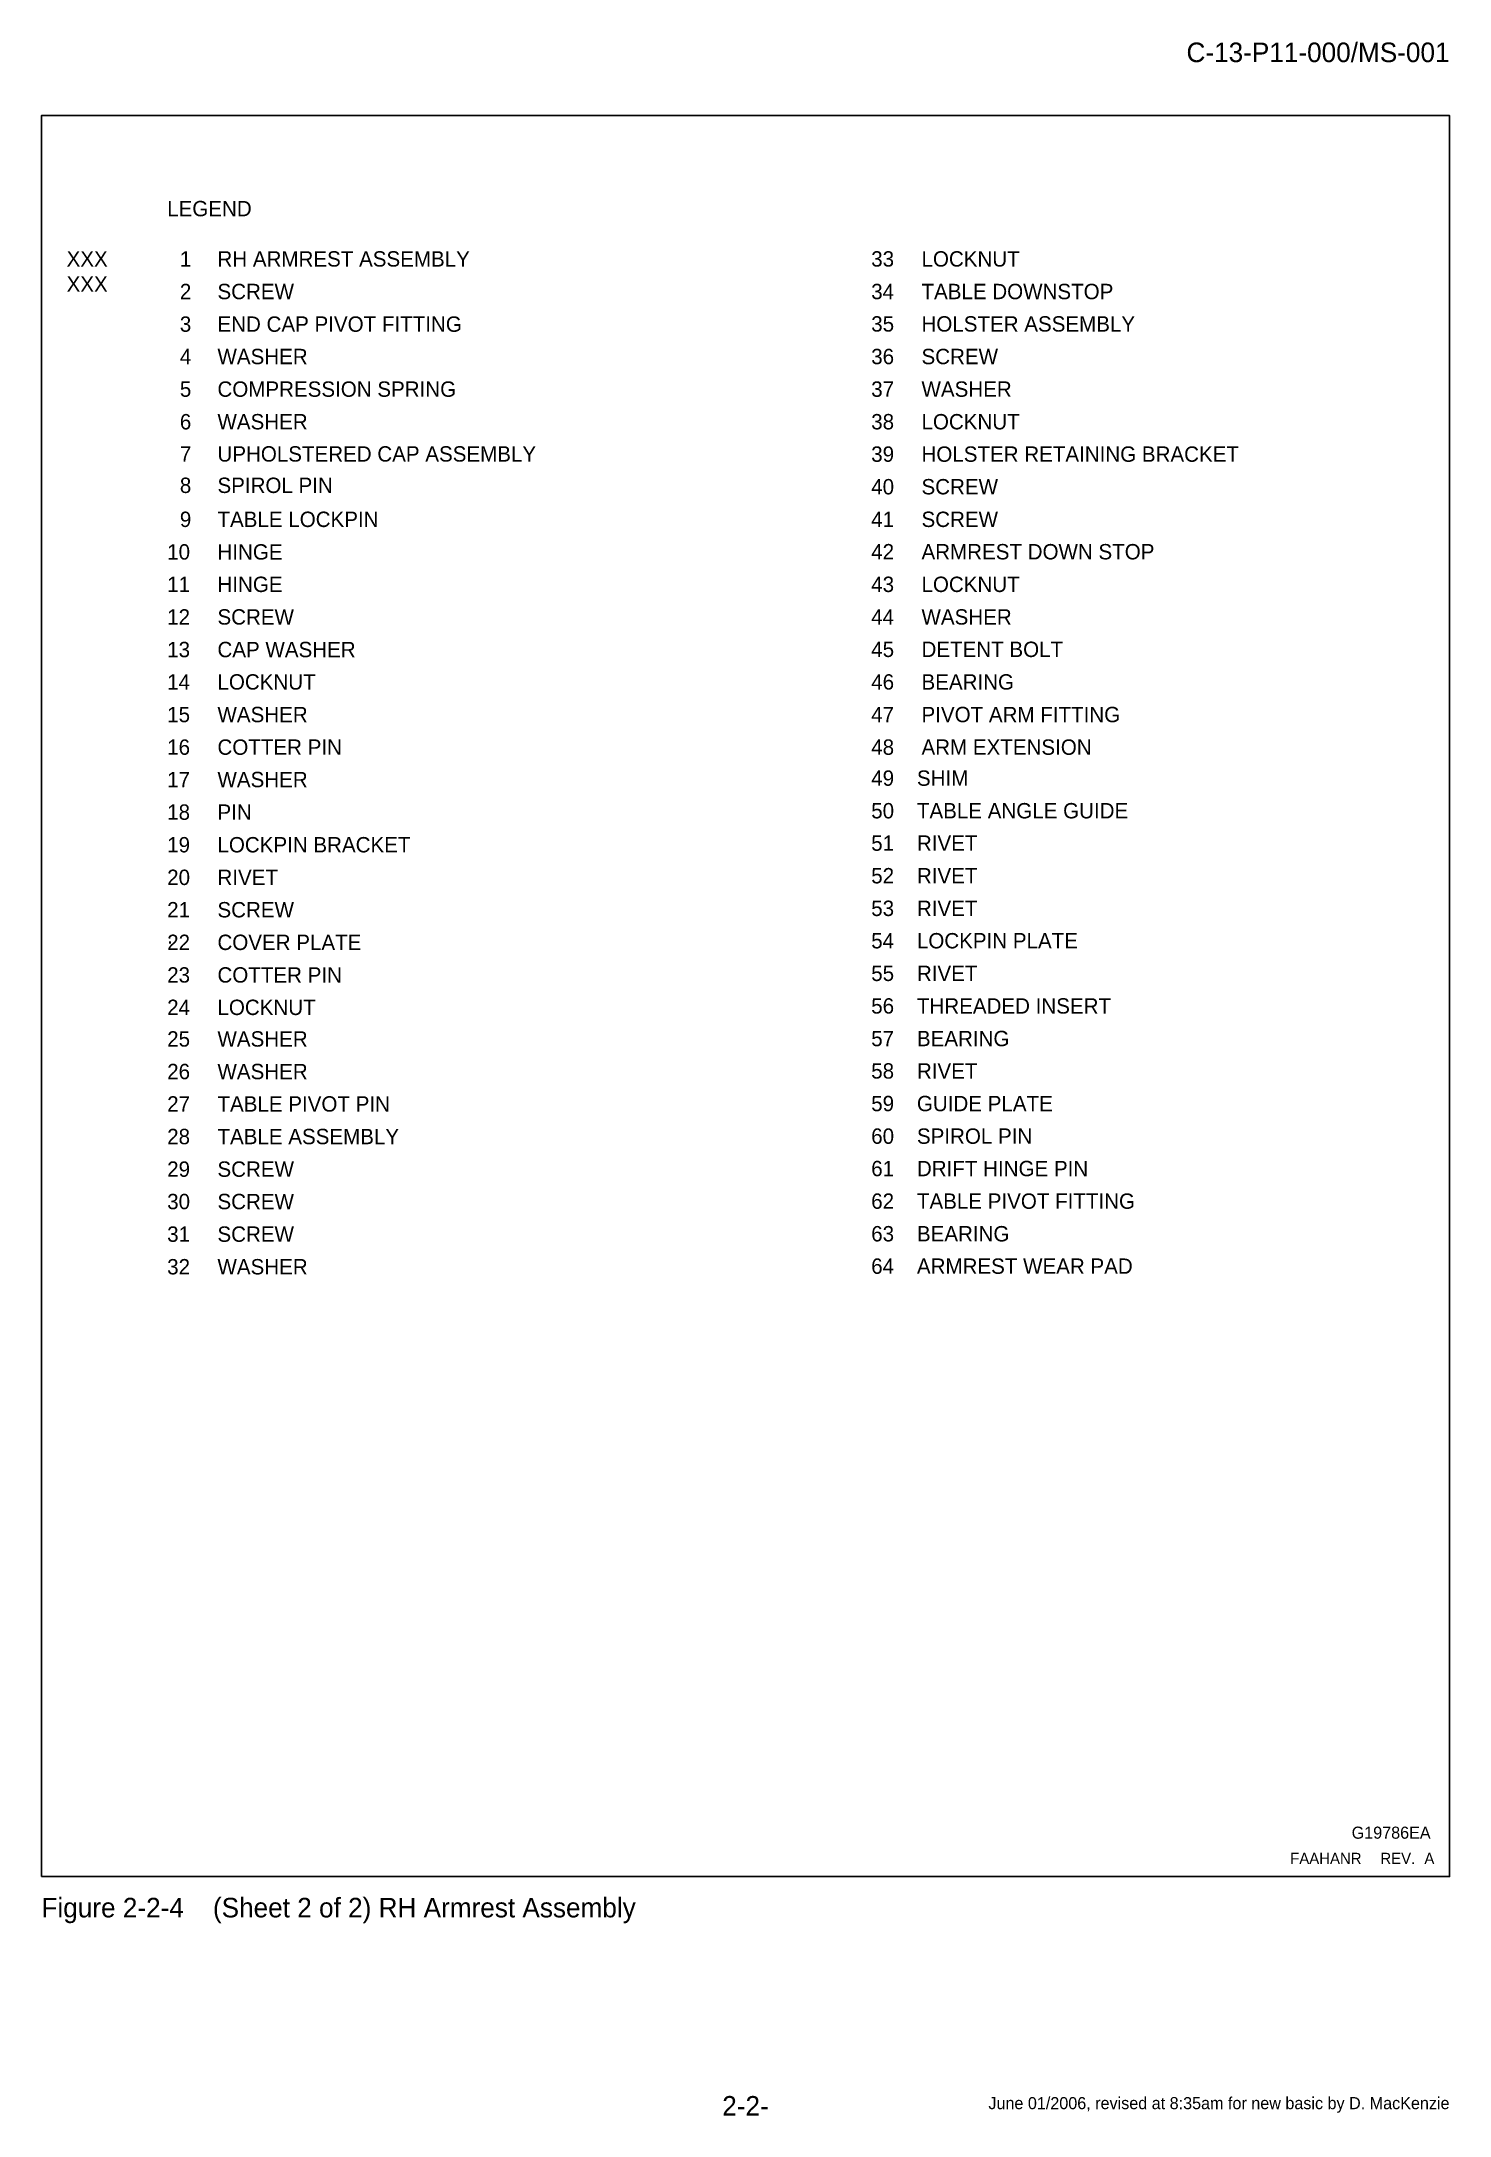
# Model space of a CAD drawing. Extents: x 0 to 7, y -1.2 to 9.1.
import ezdxf
from ezdxf.enums import TextEntityAlignment as Align

# ---------------------------------------------------------------- set-up
doc = ezdxf.new("R2010")
doc.units = 0
doc.header["$LTSCALE"] = 0.375
doc.header["$MEASUREMENT"] = 0
doc.layers.get('0').update_dxf_attribs({"linetype": 'CONTINUOUS'})
for name, color, linetype in [('BORDER', 14, 'CONTINUOUS'), ('ENGLISH', 7, 'CONTINUOUS'), ('SPOT_CALL', 7, 'CONTINUOUS'), ('T', 3, 'CONTINUOUS')]:
    doc.layers.add(name, color=color, linetype=linetype)
doc.styles.add('10PTE', font='switzn.ttf', dxfattribs={"height": 0.0972})
doc.styles.add('6PTE', font='switzn.ttf', dxfattribs={"height": 0.0555})
doc.styles.add('8PTB', font='switzb.ttf', dxfattribs={"height": 0.0764})
doc.styles.add('8PTE', font='switzn.ttf', dxfattribs={"height": 0.0764})
doc.styles.add('SIMPLEX', font='switzn.ttf')

# ---------------------------------------------------------------- blocks, each defined once
blk = doc.blocks.new('SPOTCALL')
at = {"color": 3, "style": 'SIMPLEX'}
blk.add_text('REV.', height=0.0555, dxfattribs=at).set_placement((-0.34375, 0.0625))
blk.add_attdef('SPOT_CALL_NAME', text='', height=0.0555, dxfattribs=at).set_placement((-0.4375, 0.0625), align=Align.RIGHT)
blk.add_attdef('SPOT_CALL_REV', (-0.125, 0.0625), '', height=0.0555, dxfattribs=at)

msp = doc.modelspace()

# ---------------------------------------------------------------- linework, layer by layer
at = {"layer": 'BORDER'}
msp.add_lwpolyline([(0, 0), (0, 8.75), (7, 8.75), (7, 0)], close=True, dxfattribs=at)

# ---------------------------------------------------------------- block references
at = {"layer": 'SPOT_CALL'}
msp.add_blockref('SPOTCALL', (7, 0), dxfattribs=at).add_auto_attribs({'SPOT_CALL_NAME': 'FAAHANR', 'SPOT_CALL_REV': 'A'})

# ---------------------------------------------------------------- texts
at = {"layer": 'ENGLISH'}
for s, height, style, p in [('C-13-P11-000/MS-001', 0.0972, '10PTE', (7, 9.016)), ('G19786EA', 0.06, '6PTE', (6.906, 0.188))]:
    msp.add_text(s, height=height, dxfattribs=dict(at, style=style)).set_placement(p, align=Align.RIGHT)
for s, height, style, p in [('LEGEND', 0.0764, '8PTB', (0.625, 8.25)), ('XXX', 0.0764, '8PTE', (0.125, 8)), ('1', 0.0764, '8PTE', (0.688, 8)), ('RH ARMREST ASSEMBLY', 0.0764, '8PTE', (0.875, 8)), ('33', 0.0764, '8PTE', (4.125, 8)), ('LOCKNUT', 0.0764, '8PTE', (4.375, 8)), ('XXX', 0.0764, '8PTE', (0.125, 7.875)), ('2', 0.0764, '8PTE', (0.688, 7.838)), ('SCREW', 0.0764, '8PTE', (0.875, 7.838)), ('34', 0.0764, '8PTE', (4.125, 7.838)), ('TABLE DOWNSTOP', 0.0764, '8PTE', (4.375, 7.838)), ('3', 0.0764, '8PTE', (0.688, 7.676)), ('END CAP PIVOT FITTING', 0.0764, '8PTE', (0.875, 7.676)), ('35', 0.0764, '8PTE', (4.125, 7.677)), ('HOLSTER ASSEMBLY', 0.0764, '8PTE', (4.375, 7.677)), ('4', 0.0764, '8PTE', (0.688, 7.515)), ('WASHER', 0.0764, '8PTE', (0.875, 7.515)), ('36', 0.0764, '8PTE', (4.125, 7.515)), ('SCREW', 0.0764, '8PTE', (4.375, 7.515)), ('5', 0.0764, '8PTE', (0.688, 7.353)), ('COMPRESSION SPRING', 0.0764, '8PTE', (0.875, 7.353)), ('37', 0.0764, '8PTE', (4.125, 7.353)), ('WASHER', 0.0764, '8PTE', (4.375, 7.353)), ('6', 0.0764, '8PTE', (0.688, 7.191)), ('WASHER', 0.0764, '8PTE', (0.875, 7.191)), ('38', 0.0764, '8PTE', (4.125, 7.191)), ('LOCKNUT', 0.0764, '8PTE', (4.375, 7.191)), ('7', 0.0764, '8PTE', (0.688, 7.03)), ('UPHOLSTERED CAP ASSEMBLY', 0.0764, '8PTE', (0.875, 7.031)), ('39', 0.0764, '8PTE', (4.125, 7.03)), ('HOLSTER RETAINING BRACKET', 0.0764, '8PTE', (4.375, 7.03)), ('8', 0.0764, '8PTE', (0.688, 6.875)), ('SPIROL PIN', 0.0764, '8PTE', (0.875, 6.875)), ('40', 0.0764, '8PTE', (4.125, 6.868)), ('SCREW', 0.0764, '8PTE', (4.375, 6.868)), ('9', 0.0764, '8PTE', (0.688, 6.706)), ('TABLE LOCKPIN', 0.0764, '8PTE', (0.875, 6.706)), ('41', 0.0764, '8PTE', (4.125, 6.706)), ('SCREW', 0.0764, '8PTE', (4.375, 6.706)), ('10', 0.0764, '8PTE', (0.625, 6.544)), ('HINGE', 0.0764, '8PTE', (0.875, 6.544)), ('42', 0.0764, '8PTE', (4.125, 6.545)), ('ARMREST DOWN STOP', 0.0764, '8PTE', (4.375, 6.545)), ('11', 0.0764, '8PTE', (0.625, 6.383)), ('HINGE', 0.0764, '8PTE', (0.875, 6.383)), ('43', 0.0764, '8PTE', (4.125, 6.383)), ('LOCKNUT', 0.0764, '8PTE', (4.375, 6.383)), ('12', 0.0764, '8PTE', (0.625, 6.221)), ('SCREW', 0.0764, '8PTE', (0.875, 6.221)), ('44', 0.0764, '8PTE', (4.125, 6.221)), ('WASHER', 0.0764, '8PTE', (4.375, 6.221)), ('13', 0.0764, '8PTE', (0.625, 6.059)), ('CAP WASHER', 0.0764, '8PTE', (0.875, 6.059)), ('45', 0.0764, '8PTE', (4.125, 6.06)), ('DETENT BOLT', 0.0764, '8PTE', (4.375, 6.06)), ('14', 0.0764, '8PTE', (0.625, 5.898)), ('LOCKNUT', 0.0764, '8PTE', (0.875, 5.898)), ('46', 0.0764, '8PTE', (4.125, 5.898)), ('BEARING', 0.0764, '8PTE', (4.375, 5.898)), ('15', 0.0764, '8PTE', (0.625, 5.736)), ('WASHER', 0.0764, '8PTE', (0.875, 5.736)), ('47', 0.0764, '8PTE', (4.125, 5.736)), ('PIVOT ARM FITTING', 0.0764, '8PTE', (4.375, 5.736)), ('16', 0.0764, '8PTE', (0.625, 5.574)), ('COTTER PIN', 0.0764, '8PTE', (0.875, 5.574)), ('48', 0.0764, '8PTE', (4.125, 5.574)), ('ARM EXTENSION', 0.0764, '8PTE', (4.375, 5.574)), ('17', 0.0764, '8PTE', (0.625, 5.413)), ('WASHER', 0.0764, '8PTE', (0.875, 5.413)), ('49    SHIM', 0.0764, '8PTE', (4.125, 5.42)), ('18', 0.0764, '8PTE', (0.625, 5.251)), ('PIN', 0.0764, '8PTE', (0.875, 5.251)), ('50    TABLE ANGLE GUIDE', 0.0764, '8PTE', (4.125, 5.258)), ('19', 0.0764, '8PTE', (0.625, 5.089)), ('LOCKPIN BRACKET', 0.0764, '8PTE', (0.875, 5.089)), ('51    RIVET', 0.0764, '8PTE', (4.125, 5.097)), ('20', 0.0764, '8PTE', (0.625, 4.927)), ('RIVET', 0.0764, '8PTE', (0.875, 4.927)), ('52    RIVET', 0.0764, '8PTE', (4.125, 4.935)), ('53    RIVET', 0.0764, '8PTE', (4.125, 4.773)), ('21', 0.0764, '8PTE', (0.625, 4.766)), ('SCREW', 0.0764, '8PTE', (0.875, 4.766)), ('22', 0.0764, '8PTE', (0.625, 4.604)), ('.', 0.0764, '8PTE', (0.625, 4.635)), ('COVER PLATE', 0.0764, '8PTE', (0.875, 4.604)), ('54    LOCKPIN PLATE', 0.0764, '8PTE', (4.125, 4.612)), ('23', 0.0764, '8PTE', (0.625, 4.442)), ('COTTER PIN', 0.0764, '8PTE', (0.875, 4.442)), ('55    RIVET', 0.0764, '8PTE', (4.125, 4.45)), ('24 ', 0.0764, '8PTE', (0.625, 4.281)), ('LOCKNUT', 0.0764, '8PTE', (0.875, 4.281)), ('56    THREADED INSERT', 0.0764, '8PTE', (4.125, 4.288)), ('25', 0.0764, '8PTE', (0.625, 4.124)), ('WASHER', 0.0764, '8PTE', (0.875, 4.124)), ('57    BEARING', 0.0764, '8PTE', (4.125, 4.126)), ('26', 0.0764, '8PTE', (0.625, 3.962)), ('WASHER', 0.0764, '8PTE', (0.875, 3.962)), ('58    RIVET', 0.0764, '8PTE', (4.125, 3.965)), ('27', 0.0764, '8PTE', (0.625, 3.801)), ('TABLE PIVOT PIN', 0.0764, '8PTE', (0.875, 3.801)), ('59    GUIDE PLATE', 0.0764, '8PTE', (4.125, 3.803)), ('28', 0.0764, '8PTE', (0.625, 3.639)), ('TABLE ASSEMBLY', 0.0764, '8PTE', (0.875, 3.639)), ('60    SPIROL PIN', 0.0764, '8PTE', (4.125, 3.641)), ('29', 0.0764, '8PTE', (0.625, 3.477)), ('SCREW', 0.0764, '8PTE', (0.875, 3.477)), ('61    DRIFT HINGE PIN', 0.0764, '8PTE', (4.125, 3.48)), ('30', 0.0764, '8PTE', (0.625, 3.316)), ('SCREW', 0.0764, '8PTE', (0.875, 3.316)), ('62    TABLE PIVOT FITTING', 0.0764, '8PTE', (4.125, 3.318)), ('31', 0.0764, '8PTE', (0.625, 3.154)), ('SCREW', 0.0764, '8PTE', (0.875, 3.154)), ('63    BEARING', 0.0764, '8PTE', (4.125, 3.156)), ('32', 0.0764, '8PTE', (0.625, 2.992)), ('WASHER', 0.0764, '8PTE', (0.875, 2.992)), ('64    ARMREST WEAR PAD', 0.0764, '8PTE', (4.125, 2.995)), ('Figure 2-2-4    (Sheet 2 of 2) RH Armrest Assembly', 0.0972, '10PTE', (0, -0.203))]:
    msp.add_text(s, height=height, dxfattribs=dict(at, style=style)).set_placement(p)
at = {"layer": 'ENGLISH', "style": '10PTE'}
msp.add_text('2-2-', height=0.0972, dxfattribs=at).set_placement((3.5, -1.188), align=Align.CENTER)
at = {"layer": 'T', "style": '6PTE'}
msp.add_text('June 01/2006, revised at 8:35am for new basic by D. MacKenzie', height=0.06, dxfattribs=at).set_placement((7, -1.156), align=Align.RIGHT)

doc.saveas('drawing.dxf')
